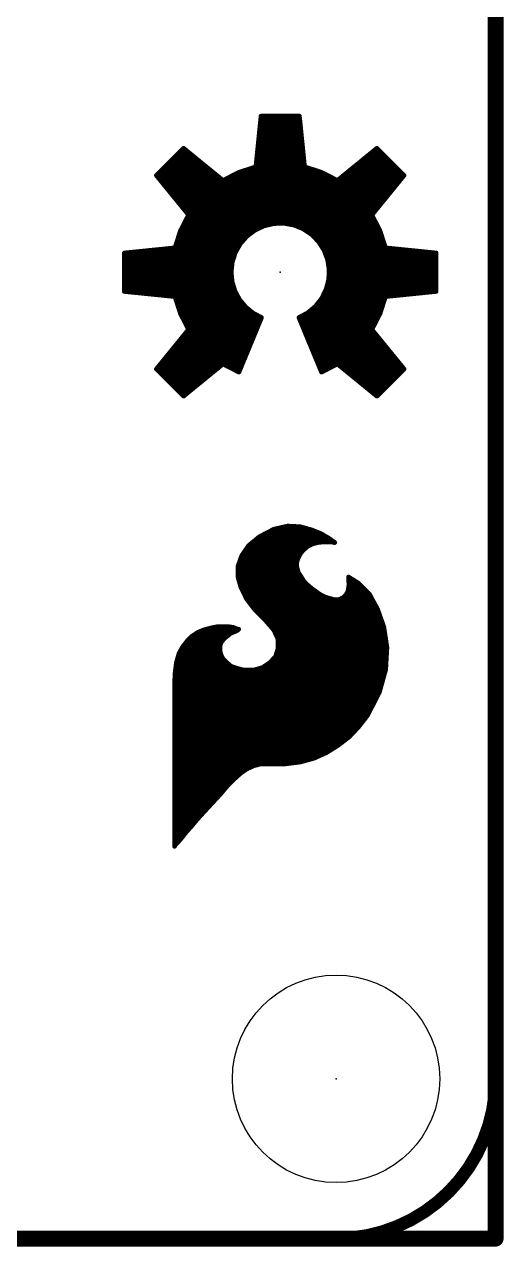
# Model space of a CAD drawing. Extents: x -24 to 83, y -22 to 58.
# Drawn here: x 25.52 to 33.15, y -0.13 to 19.31 of the extents above; entities that cross this region are included whole.
import ezdxf

# ---------------------------------------------------------------- set-up
doc = ezdxf.new("R2010")
doc.units = 0
for name, color, linetype in [('1', 12, 'CONTINUOUS'), ('16', 53, 'CONTINUOUS'), ('20', 53, 'CONTINUOUS'), ('21', 41, 'CONTINUOUS'), ('23', 53, 'CONTINUOUS')]:
    doc.layers.add(name, color=color, linetype=linetype)

msp = doc.modelspace()

# ---------------------------------------------------------------- linework, layer by layer
at = {"layer": '1', "const_width": 0.254}
for points in [[(33.02, 0), (33.02, 57.023)], [(0, 0), (33.02, 0)]]:
    msp.add_lwpolyline(points, dxfattribs=at)
at = {"layer": '1', "const_width": 0.127}
for points in [[(32.9565, 0, 1), (33.0835, 0)], [(33.02, -0.0635, 1), (33.02, 0.0635)]]:
    msp.add_lwpolyline(points, format="xyb", dxfattribs=at)
at = {"layer": '16', "const_width": 0.254}
for points in [[(33.02, 57.023), (33.02, 0)], [(33.02, 0), (0, 0)]]:
    msp.add_lwpolyline(points, dxfattribs=at)
at = {"layer": '16', "const_width": 0.127}
for points in [[(32.9565, 0, 1), (33.0835, 0)], [(33.02, -0.0635, 1), (33.02, 0.0635)]]:
    msp.add_lwpolyline(points, format="xyb", dxfattribs=at)
at = {"layer": '20', "const_width": 0.2032}
for points in [[(33.02, 54.483), (33.02, 2.54)], [(30.48, 0), (2.54, 0)]]:
    msp.add_lwpolyline(points, dxfattribs=at)
at = {"layer": '20'}
for points, const_width in [([(30.48, 0, 0.4142), (33.02, 2.54)], 0.2032), ([(33.0708, 2.54, 1), (32.9692, 2.54)], 0.1016), ([(32.9692, 2.54, 1), (33.0708, 2.54)], 0.1016), ([(30.48, 0.0508, 1), (30.48, -0.0508)], 0.1016), ([(30.48, -0.0508, 1), (30.48, 0.0508)], 0.1016)]:
    msp.add_lwpolyline(points, format="xyb", dxfattribs=dict(at, const_width=const_width))
msp.add_circle((30.48, 2.54), 1.651, dxfattribs=at)
at = {"layer": '21', "const_width": 0.0762}
for points in [[(29.2863, 17.8484), (29.2044, 17.0417)], [(29.8957, 17.8484), (29.2863, 17.8484)], [(29.9776, 17.0417), (29.8957, 17.8484)], [(29.269, 17.6784), (29.913, 17.6784)], [(29.2768, 17.7546), (29.9052, 17.7546)], [(29.2845, 17.8308), (29.8975, 17.8308)], [(29.2536, 17.526), (29.9284, 17.526)], [(29.2613, 17.6022), (29.9207, 17.6022)], [(28.0518, 17.337), (27.621, 16.9062)], [(28.0122, 17.2974), (28.1004, 17.2974)], [(28.6802, 16.8246), (28.0518, 17.337)], [(29.2304, 17.2974), (29.9516, 17.2974)], [(29.2381, 17.3736), (29.9439, 17.3736)], [(29.2458, 17.4498), (29.9362, 17.4498)], [(31.1302, 17.337), (30.5018, 16.8246)], [(31.0816, 17.2974), (31.1698, 17.2974)], [(31.561, 16.9062), (31.1302, 17.337)], [(27.7836, 17.0688), (28.3807, 17.0688)], [(27.8598, 17.145), (28.2873, 17.145)], [(27.936, 17.2212), (28.1938, 17.2212)], [(29.2072, 17.0688), (29.9748, 17.0688)], [(29.2149, 17.145), (29.9671, 17.145)], [(29.2226, 17.2212), (29.9594, 17.2212)], [(30.8013, 17.0688), (31.3984, 17.0688)], [(30.8947, 17.145), (31.3222, 17.145)], [(30.9882, 17.2212), (31.246, 17.2212)], [(27.621, 16.9062), (28.1334, 16.2778)], [(27.6312, 16.9164), (28.5676, 16.9164)], [(27.7074, 16.9926), (28.4742, 16.9926)], [(28.9333, 16.9549), (28.6802, 16.8246)], [(28.8585, 16.9164), (30.3235, 16.9164)], [(29.2044, 17.0417), (28.9333, 16.9549)], [(29.051, 16.9926), (30.131, 16.9926)], [(30.2487, 16.9549), (29.9776, 17.0417)], [(30.5018, 16.8246), (30.2487, 16.9549)], [(30.6144, 16.9164), (31.5508, 16.9164)], [(30.7078, 16.9926), (31.4746, 16.9926)], [(31.0486, 16.2778), (31.561, 16.9062)], [(27.6748, 16.8402), (28.6611, 16.8402)], [(27.737, 16.764), (31.445, 16.764)], [(27.7991, 16.6878), (31.3829, 16.6878)], [(28.7105, 16.8402), (30.4715, 16.8402)], [(30.5209, 16.8402), (31.5072, 16.8402)], [(27.8612, 16.6116), (31.3208, 16.6116)], [(27.9234, 16.5354), (31.2586, 16.5354)], [(27.9855, 16.4592), (31.1965, 16.4592)], [(28.0476, 16.383), (31.1344, 16.383)], [(28.1098, 16.3068), (31.0722, 16.3068)], [(28.1334, 16.2778), (28.0031, 16.0247)], [(28.0699, 16.1544), (31.1121, 16.1544)], [(28.1091, 16.2306), (31.0729, 16.2306)], [(29.1878, 16.0362), (29.3329, 16.1044)], [(29.3329, 16.1044), (29.489, 16.1416)], [(29.489, 16.1416), (29.6494, 16.1461)], [(29.6494, 16.1461), (29.8073, 16.1178)], [(29.8073, 16.1178), (29.956, 16.0578)], [(31.1789, 16.0247), (31.0486, 16.2778)], [(28.0031, 16.0247), (27.9163, 15.7536)], [(27.9714, 15.9258), (29.0474, 15.9258)], [(27.9958, 16.002), (29.1423, 16.002)], [(28.0306, 16.0782), (29.2771, 16.0782)], [(28.9538, 15.8191), (29.0596, 15.9397)], [(29.0596, 15.9397), (29.1878, 16.0362)], [(29.9053, 16.0782), (31.1514, 16.0782)], [(29.956, 16.0578), (30.0894, 15.9686)], [(30.0395, 16.002), (31.1862, 16.002)], [(30.0894, 15.9686), (30.2018, 15.8541)], [(30.1315, 15.9258), (31.2106, 15.9258)], [(31.2657, 15.7536), (31.1789, 16.0247)], [(27.9163, 15.7536), (27.1096, 15.6717)], [(27.9226, 15.7734), (28.928, 15.7734)], [(27.947, 15.8496), (28.9805, 15.8496)], [(28.8749, 15.6794), (28.9538, 15.8191)], [(30.2018, 15.8541), (30.2884, 15.7191)], [(30.2047, 15.8496), (31.235, 15.8496)], [(30.2536, 15.7734), (31.2594, 15.7734)], [(30.2884, 15.7191), (30.3456, 15.5692)], [(32.0724, 15.6717), (31.2657, 15.7536)], [(27.1096, 15.6717), (27.1096, 15.0623)], [(27.1096, 15.621), (28.8563, 15.621)], [(27.1096, 15.5448), (28.832, 15.5448)], [(27.3608, 15.6972), (28.8849, 15.6972)], [(28.8097, 15.367), (28.8262, 15.5266)], [(28.8262, 15.5266), (28.8749, 15.6794)], [(30.2968, 15.6972), (31.8212, 15.6972)], [(30.3259, 15.621), (32.0724, 15.621)], [(30.3456, 15.5692), (30.371, 15.4108)], [(30.3496, 15.5448), (32.0724, 15.5448)], [(32.0724, 15.0623), (32.0724, 15.6717)], [(27.1096, 15.4686), (28.8202, 15.4686)], [(27.1096, 15.3924), (28.8123, 15.3924)], [(27.1096, 15.3162), (28.8147, 15.3162)], [(28.8247, 15.2146), (28.8097, 15.367)], [(30.3618, 15.4686), (32.0724, 15.4686)], [(30.371, 15.4108), (30.3635, 15.2506)], [(30.3666, 15.3162), (32.0724, 15.3162)], [(30.3702, 15.3924), (32.0724, 15.3924)], [(27.1096, 15.24), (28.8222, 15.24)], [(27.1096, 15.1638), (28.8401, 15.1638)], [(28.8692, 15.068), (28.8247, 15.2146)], [(30.3635, 15.2506), (30.3235, 15.0952)], [(30.3412, 15.1638), (32.0724, 15.1638)], [(30.3608, 15.24), (32.0724, 15.24)], [(27.1096, 15.0876), (28.8632, 15.0876)], [(27.1096, 15.0623), (27.9163, 14.9804)], [(27.611, 15.0114), (28.8994, 15.0114)], [(27.9163, 14.9804), (28.0031, 14.7093)], [(27.9308, 14.9352), (28.9402, 14.9352)], [(28.9414, 14.9329), (28.8692, 15.068)], [(29.0385, 14.8145), (28.9414, 14.9329)], [(30.2525, 14.9514), (30.1537, 14.825)], [(30.2399, 14.9352), (31.2512, 14.9352)], [(30.3235, 15.0952), (30.2525, 14.9514)], [(30.2821, 15.0114), (31.571, 15.0114)], [(30.3197, 15.0876), (32.0724, 15.0876)], [(31.1789, 14.7093), (31.2657, 14.9804)], [(31.2657, 14.9804), (32.0724, 15.0623)], [(27.9551, 14.859), (29.002, 14.859)], [(27.9795, 14.7828), (29.0772, 14.7828)], [(29.1569, 14.7174), (29.0385, 14.8145)], [(30.1537, 14.825), (30.0311, 14.7215)], [(30.1037, 14.7828), (31.2025, 14.7828)], [(30.1803, 14.859), (31.2268, 14.859)], [(28.0031, 14.7093), (28.1334, 14.4562)], [(28.0044, 14.7066), (29.1771, 14.7066)], [(28.0437, 14.6304), (29.2859, 14.6304)], [(28.0829, 14.5542), (29.2543, 14.5542)], [(28.9332, 13.779), (29.292, 14.6452)], [(29.292, 14.6452), (29.1569, 14.7174)], [(30.0311, 14.7215), (29.89, 14.6452)], [(29.89, 14.6452), (30.2488, 13.779)], [(29.8961, 14.6304), (31.1383, 14.6304)], [(29.9277, 14.5542), (31.0991, 14.5542)], [(30.0036, 14.7066), (31.1776, 14.7066)], [(31.0486, 14.4562), (31.1789, 14.7093)], [(28.1334, 14.4562), (27.621, 13.8278)], [(28.089, 14.4018), (29.1912, 14.4018)], [(28.1222, 14.478), (29.2227, 14.478)], [(29.9593, 14.478), (31.0598, 14.478)], [(29.9908, 14.4018), (31.093, 14.4018)], [(31.561, 13.8278), (31.0486, 14.4562)], [(27.9026, 14.1732), (29.0965, 14.1732)], [(27.9648, 14.2494), (29.1281, 14.2494)], [(28.0269, 14.3256), (29.1596, 14.3256)], [(30.0224, 14.3256), (31.1551, 14.3256)], [(30.0539, 14.2494), (31.2172, 14.2494)], [(30.0855, 14.1732), (31.2794, 14.1732)], [(27.7784, 14.0208), (29.0334, 14.0208)], [(27.8405, 14.097), (29.0649, 14.097)], [(30.1171, 14.097), (31.3415, 14.097)], [(30.1486, 14.0208), (31.4036, 14.0208)], [(27.621, 13.8278), (28.0518, 13.397)], [(27.6541, 13.8684), (28.6299, 13.8684)], [(27.6566, 13.7922), (28.5365, 13.7922)], [(27.7162, 13.9446), (29.0018, 13.9446)], [(28.0518, 13.397), (28.6802, 13.9094)], [(28.6802, 13.9094), (28.9332, 13.779)], [(28.7597, 13.8684), (28.9702, 13.8684)], [(28.9076, 13.7922), (28.9387, 13.7922)], [(30.1802, 13.9446), (31.4658, 13.9446)], [(30.2118, 13.8684), (30.4223, 13.8684)], [(30.2433, 13.7922), (30.2744, 13.7922)], [(30.2488, 13.779), (30.5018, 13.9094)], [(30.5018, 13.9094), (31.1302, 13.397)], [(30.5521, 13.8684), (31.5279, 13.8684)], [(30.6455, 13.7922), (31.5254, 13.7922)], [(31.1302, 13.397), (31.561, 13.8278)], [(27.7328, 13.716), (28.443, 13.716)], [(27.809, 13.6398), (28.3496, 13.6398)], [(30.739, 13.716), (31.4492, 13.716)], [(30.8324, 13.6398), (31.373, 13.6398)], [(27.8852, 13.5636), (28.2561, 13.5636)], [(27.9614, 13.4874), (28.1627, 13.4874)], [(28.0376, 13.4112), (28.0692, 13.4112)], [(30.9259, 13.5636), (31.2968, 13.5636)], [(31.0193, 13.4874), (31.2206, 13.4874)], [(31.1128, 13.4112), (31.1444, 13.4112)], [(29.489, 11.279), (29.259, 11.159)], [(29.4863, 11.2776), (30.058, 11.2776)], [(29.709, 11.329), (29.489, 11.279)], [(29.909, 11.319), (29.709, 11.329)], [(30.089, 11.269), (29.909, 11.319)], [(30.239, 11.209), (30.089, 11.269)], [(29.259, 11.159), (29.089, 11.019)], [(29.1254, 11.049), (30.109, 11.049)], [(29.218, 11.1252), (30.3783, 11.1252)], [(29.3403, 11.2014), (30.252, 11.2014)], [(30.029, 11.009), (30.109, 11.049)], [(30.109, 11.049), (30.189, 11.069)], [(30.189, 11.069), (30.279, 11.079)], [(30.359, 11.139), (30.239, 11.209)], [(30.279, 11.079), (30.409, 11.079)], [(30.429, 11.089), (30.359, 11.139)], [(30.409, 11.079), (30.449, 11.069)], [(30.459, 11.069), (30.429, 11.089)], [(30.449, 11.069), (30.459, 11.069)], [(28.979, 10.859), (28.919, 10.689)], [(29.089, 11.019), (28.979, 10.859)], [(29.0049, 10.8966), (29.9151, 10.8966)], [(29.0572, 10.9728), (29.9876, 10.9728)], [(29.879, 10.829), (29.909, 10.889)], [(29.909, 10.889), (29.949, 10.939)], [(29.949, 10.939), (30.029, 11.009)], [(28.919, 10.689), (28.919, 10.519)], [(28.919, 10.668), (29.8575, 10.668)], [(28.9385, 10.7442), (29.8532, 10.7442)], [(28.9654, 10.8204), (29.8756, 10.8204)], [(29.849, 10.719), (29.859, 10.779)], [(29.859, 10.659), (29.849, 10.719)], [(29.859, 10.779), (29.879, 10.829)], [(29.879, 10.589), (29.859, 10.659)], [(28.919, 10.5918), (29.8782, 10.5918)], [(28.919, 10.519), (28.969, 10.349)], [(28.92, 10.5156), (29.9274, 10.5156)], [(29.919, 10.529), (29.879, 10.589)], [(29.969, 10.449), (29.919, 10.529)], [(30.679, 10.519), (30.679, 10.459)], [(30.839, 10.419), (30.679, 10.519)], [(30.679, 10.5156), (30.6844, 10.5156)], [(30.679, 10.459), (30.689, 10.409)], [(28.9424, 10.4394), (29.9786, 10.4394)], [(28.9648, 10.3632), (30.0608, 10.3632)], [(28.969, 10.349), (29.059, 10.169)], [(29, 10.287), (30.1618, 10.287)], [(30.019, 10.399), (29.969, 10.449)], [(30.089, 10.339), (30.019, 10.399)], [(30.229, 10.239), (30.089, 10.339)], [(30.669, 10.289), (30.639, 10.239)], [(30.6678, 10.287), (30.971, 10.287)], [(30.689, 10.409), (30.669, 10.289)], [(30.6814, 10.3632), (30.8948, 10.3632)], [(30.6829, 10.4394), (30.8064, 10.4394)], [(31.009, 10.249), (30.839, 10.419)], [(29.0381, 10.2108), (30.2854, 10.2108)], [(29.059, 10.169), (29.189, 9.999)], [(29.0853, 10.1346), (31.071, 10.1346)], [(30.309, 10.199), (30.229, 10.239)], [(30.449, 10.159), (30.309, 10.199)], [(30.519, 10.159), (30.449, 10.159)], [(30.589, 10.189), (30.519, 10.159)], [(30.639, 10.239), (30.589, 10.189)], [(30.6108, 10.2108), (31.0297, 10.2108)], [(31.139, 10.009), (31.009, 10.249)], [(29.1436, 10.0584), (31.1122, 10.0584)], [(29.189, 9.999), (29.359, 9.829)], [(29.2058, 9.9822), (31.1486, 9.9822)], [(29.282, 9.906), (31.1758, 9.906)], [(31.239, 9.729), (31.139, 10.009)], [(28.379, 9.679), (28.279, 9.639)], [(28.489, 9.709), (28.379, 9.679)], [(28.589, 9.729), (28.489, 9.709)], [(28.769, 9.729), (28.589, 9.729)], [(28.839, 9.719), (28.769, 9.729)], [(28.889, 9.699), (28.839, 9.719)], [(28.859, 9.649), (28.919, 9.679)], [(28.919, 9.689), (28.889, 9.699)], [(28.919, 9.679), (28.929, 9.689)], [(28.929, 9.689), (28.919, 9.689)], [(29.3582, 9.8298), (31.203, 9.8298)], [(29.359, 9.829), (29.489, 9.679)], [(29.4243, 9.7536), (31.2302, 9.7536)], [(29.489, 9.679), (29.559, 9.529)], [(31.289, 9.399), (31.239, 9.729)], [(28.109, 9.499), (28.039, 9.409)], [(28.189, 9.579), (28.109, 9.499)], [(28.135, 9.525), (28.685, 9.525)], [(28.279, 9.639), (28.189, 9.579)], [(28.2223, 9.6012), (28.7719, 9.6012)], [(28.375, 9.6774), (28.9158, 9.6774)], [(28.649, 9.479), (28.679, 9.519)], [(28.679, 9.519), (28.719, 9.559)], [(28.719, 9.559), (28.769, 9.599)], [(28.769, 9.599), (28.809, 9.629)], [(28.809, 9.629), (28.859, 9.649)], [(29.4897, 9.6774), (31.2468, 9.6774)], [(29.5253, 9.6012), (31.2584, 9.6012)], [(29.559, 9.529), (29.559, 9.389)], [(29.559, 9.525), (31.2699, 9.525)], [(27.979, 9.299), (27.939, 9.159)], [(27.9783, 9.2964), (28.644, 9.2964)], [(28.039, 9.409), (27.979, 9.299)], [(28.0191, 9.3726), (28.629, 9.3726)], [(28.07, 9.4488), (28.6389, 9.4488)], [(28.629, 9.419), (28.649, 9.479)], [(28.629, 9.349), (28.629, 9.419)], [(28.649, 9.279), (28.629, 9.349)], [(29.559, 9.389), (29.519, 9.259)], [(29.5305, 9.2964), (31.2831, 9.2964)], [(29.554, 9.3726), (31.2875, 9.3726)], [(29.559, 9.4488), (31.2815, 9.4488)], [(31.269, 9.049), (31.289, 9.399)], [(27.939, 9.159), (27.919, 8.999)], [(27.9371, 9.144), (28.7565, 9.144)], [(27.9565, 9.2202), (28.6784, 9.2202)], [(28.679, 9.219), (28.649, 9.279)], [(28.739, 9.159), (28.679, 9.219)], [(28.809, 9.099), (28.739, 9.159)], [(28.899, 9.069), (28.809, 9.099)], [(29.429, 9.159), (29.309, 9.079)], [(29.4065, 9.144), (31.2744, 9.144)], [(29.519, 9.259), (29.429, 9.159)], [(29.4841, 9.2202), (31.2788, 9.2202)], [(27.919, 8.999), (27.909, 8.809)], [(27.9146, 8.9154), (31.2319, 8.9154)], [(27.9186, 8.9916), (31.2531, 8.9916)], [(27.9276, 9.0678), (28.9034, 9.0678)], [(29.009, 9.039), (28.899, 9.069)], [(29.169, 9.039), (29.009, 9.039)], [(29.309, 9.079), (29.169, 9.039)], [(29.2698, 9.0678), (31.2701, 9.0678)], [(31.169, 8.689), (31.269, 9.049)], [(27.909, 8.809), (27.909, 6.239)], [(27.909, 8.763), (31.1896, 8.763)], [(27.9106, 8.8392), (31.2107, 8.8392)], [(27.909, 8.6868), (31.1679, 8.6868)], [(27.909, 8.6106), (31.1287, 8.6106)], [(27.909, 8.5344), (31.0896, 8.5344)], [(30.979, 8.319), (31.169, 8.689)], [(27.909, 8.4582), (31.0505, 8.4582)], [(27.909, 8.382), (31.0114, 8.382)], [(30.839, 8.139), (30.979, 8.319)], [(27.909, 8.3058), (30.9687, 8.3058)], [(27.909, 8.2296), (30.9095, 8.2296)], [(27.909, 8.1534), (30.8502, 8.1534)], [(30.689, 7.979), (30.839, 8.139)], [(27.909, 8.0772), (30.7811, 8.0772)], [(27.909, 8.001), (30.7096, 8.001)], [(30.519, 7.849), (30.689, 7.979)], [(27.909, 7.9248), (30.6181, 7.9248)], [(27.909, 7.8486), (30.5184, 7.8486)], [(27.909, 7.7724), (30.3977, 7.7724)], [(30.329, 7.729), (30.519, 7.849)], [(27.909, 7.6962), (30.2561, 7.6962)], [(27.909, 7.62), (30.0593, 7.62)], [(27.909, 7.5438), (29.2599, 7.5438)], [(29.169, 7.519), (29.279, 7.549)], [(29.279, 7.549), (29.669, 7.549)], [(29.669, 7.549), (29.909, 7.579)], [(29.909, 7.579), (30.129, 7.639)], [(30.129, 7.639), (30.329, 7.729)], [(27.909, 7.4676), (29.057, 7.4676)], [(27.909, 7.3914), (28.9506, 7.3914)], [(28.859, 7.309), (28.959, 7.399)], [(28.959, 7.399), (29.059, 7.469)], [(29.059, 7.469), (29.169, 7.519)], [(27.909, 7.3152), (28.8659, 7.3152)], [(27.909, 7.239), (28.789, 7.239)], [(27.909, 7.1628), (28.7184, 7.1628)], [(28.639, 7.069), (28.749, 7.199)], [(28.749, 7.199), (28.859, 7.309)], [(27.909, 7.0866), (28.6539, 7.0866)], [(27.909, 7.0104), (28.5846, 7.0104)], [(28.509, 6.929), (28.639, 7.069)], [(27.909, 6.9342), (28.5138, 6.9342)], [(27.909, 6.858), (28.4435, 6.858)], [(27.909, 6.7818), (28.3732, 6.7818)], [(28.279, 6.679), (28.389, 6.799)], [(28.389, 6.799), (28.509, 6.929)], [(27.909, 6.7056), (28.3034, 6.7056)], [(27.909, 6.6294), (28.2377, 6.6294)], [(28.179, 6.559), (28.279, 6.679)], [(27.909, 6.5532), (28.1738, 6.5532)], [(27.909, 6.477), (28.1052, 6.477)], [(27.909, 6.4008), (28.0437, 6.4008)], [(28.019, 6.369), (28.089, 6.459)], [(28.089, 6.459), (28.179, 6.559)], [(27.909, 6.3246), (27.9809, 6.3246)], [(27.909, 6.239), (27.919, 6.259)], [(27.909, 6.2484), (27.9137, 6.2484)], [(27.919, 6.259), (27.959, 6.299)], [(27.959, 6.299), (28.019, 6.369)]]:
    msp.add_lwpolyline(points, dxfattribs=at)
at = {"layer": '21', "const_width": 0.0381}
for points in [[(29.2863, 17.8675, 1), (29.2863, 17.8294)], [(29.3053, 17.8465, 1), (29.2673, 17.8503)], [(29.9147, 17.8503, 1), (29.8767, 17.8465)], [(29.8957, 17.8294, 1), (29.8957, 17.8675)], [(29.269, 17.6974, 1), (29.269, 17.6593)], [(29.2768, 17.7736, 1), (29.2768, 17.7355)], [(29.2845, 17.8498, 1), (29.2845, 17.8117)], [(29.8975, 17.8117, 1), (29.8975, 17.8498)], [(29.9052, 17.7355, 1), (29.9052, 17.7736)], [(29.913, 17.6593, 1), (29.913, 17.6974)], [(29.2536, 17.545, 1), (29.2536, 17.5069)], [(29.2613, 17.6212, 1), (29.2613, 17.5831)], [(29.9207, 17.5831, 1), (29.9207, 17.6212)], [(29.9284, 17.5069, 1), (29.9284, 17.545)], [(28.0122, 17.3164, 1), (28.0122, 17.2783)], [(28.0638, 17.3518, 1), (28.0398, 17.3222)], [(28.0653, 17.3235, 1), (28.0383, 17.3505)], [(28.1004, 17.2783, 1), (28.1004, 17.3164)], [(29.2304, 17.3164, 1), (29.2304, 17.2783)], [(29.2381, 17.3926, 1), (29.2381, 17.3545)], [(29.2458, 17.4688, 1), (29.2458, 17.4307)], [(29.9362, 17.4307, 1), (29.9362, 17.4688)], [(29.9439, 17.3545, 1), (29.9439, 17.3926)], [(29.9516, 17.2783, 1), (29.9516, 17.3164)], [(31.0816, 17.3164, 1), (31.0816, 17.2783)], [(31.1437, 17.3505, 1), (31.1167, 17.3235)], [(31.1422, 17.3222, 1), (31.1182, 17.3518)], [(31.1698, 17.2783, 1), (31.1698, 17.3164)], [(27.7836, 17.0878, 1), (27.7836, 17.0497)], [(27.8598, 17.164, 1), (27.8598, 17.1259)], [(27.936, 17.2402, 1), (27.936, 17.2021)], [(28.1938, 17.2021, 1), (28.1938, 17.2402)], [(28.2873, 17.1259, 1), (28.2873, 17.164)], [(28.3807, 17.0497, 1), (28.3807, 17.0878)], [(29.2072, 17.0878, 1), (29.2072, 17.0497)], [(29.2149, 17.164, 1), (29.2149, 17.1259)], [(29.2226, 17.2402, 1), (29.2226, 17.2021)], [(29.9594, 17.2021, 1), (29.9594, 17.2402)], [(29.9671, 17.1259, 1), (29.9671, 17.164)], [(29.9748, 17.0497, 1), (29.9748, 17.0878)], [(30.8013, 17.0878, 1), (30.8013, 17.0497)], [(30.8947, 17.164, 1), (30.8947, 17.1259)], [(30.9882, 17.2402, 1), (30.9882, 17.2021)], [(31.246, 17.2021, 1), (31.246, 17.2402)], [(31.3222, 17.1259, 1), (31.3222, 17.164)], [(31.3984, 17.0497, 1), (31.3984, 17.0878)], [(27.6358, 16.9182, 1), (27.6062, 16.8942)], [(27.6075, 16.9197, 1), (27.6345, 16.8927)], [(27.6312, 16.9354, 1), (27.6312, 16.8973)], [(27.7074, 17.0116, 1), (27.7074, 16.9735)], [(28.4742, 16.9735, 1), (28.4742, 17.0116)], [(28.5676, 16.8973, 1), (28.5676, 16.9354)], [(28.8585, 16.9354, 1), (28.8585, 16.8973)], [(28.9275, 16.9731, 1), (28.9391, 16.9368)], [(28.942, 16.938, 1), (28.9246, 16.9719)], [(29.051, 17.0116, 1), (29.051, 16.9735)], [(29.1854, 17.0436, 1), (29.2234, 17.0398)], [(29.2102, 17.0236, 1), (29.1986, 17.0598)], [(29.9834, 17.0598, 1), (29.9718, 17.0236)], [(29.9586, 17.0398, 1), (29.9966, 17.0436)], [(30.131, 16.9735, 1), (30.131, 17.0116)], [(30.2574, 16.9719, 1), (30.24, 16.938)], [(30.2429, 16.9368, 1), (30.2545, 16.9731)], [(30.3235, 16.8973, 1), (30.3235, 16.9354)], [(30.6144, 16.9354, 1), (30.6144, 16.8973)], [(30.7078, 17.0116, 1), (30.7078, 16.9735)], [(31.4746, 16.9735, 1), (31.4746, 17.0116)], [(31.5758, 16.8942, 1), (31.5462, 16.9182)], [(31.5475, 16.8927, 1), (31.5745, 16.9197)], [(31.5508, 16.8973, 1), (31.5508, 16.9354)], [(27.6748, 16.8592, 1), (27.6748, 16.8211)], [(27.737, 16.783, 1), (27.737, 16.7449)], [(27.7991, 16.7068, 1), (27.7991, 16.6687)], [(28.6611, 16.8211, 1), (28.6611, 16.8592)], [(28.6715, 16.8415, 1), (28.6889, 16.8077)], [(28.6682, 16.8098, 1), (28.6922, 16.8394)], [(28.7105, 16.8592, 1), (28.7105, 16.8211)], [(30.4715, 16.8211, 1), (30.4715, 16.8592)], [(30.4898, 16.8394, 1), (30.5138, 16.8098)], [(30.4931, 16.8077, 1), (30.5105, 16.8415)], [(30.5209, 16.8592, 1), (30.5209, 16.8211)], [(31.3829, 16.6687, 1), (31.3829, 16.7068)], [(31.445, 16.7449, 1), (31.445, 16.783)], [(31.5072, 16.8211, 1), (31.5072, 16.8592)], [(27.8612, 16.6306, 1), (27.8612, 16.5925)], [(27.9234, 16.5544, 1), (27.9234, 16.5163)], [(31.2586, 16.5163, 1), (31.2586, 16.5544)], [(31.3208, 16.5925, 1), (31.3208, 16.6306)], [(27.9855, 16.4782, 1), (27.9855, 16.4401)], [(28.0476, 16.402, 1), (28.0476, 16.3639)], [(28.1098, 16.3258, 1), (28.1098, 16.2877)], [(31.0722, 16.2877, 1), (31.0722, 16.3258)], [(31.1344, 16.3639, 1), (31.1344, 16.402)], [(31.1965, 16.4401, 1), (31.1965, 16.4782)], [(28.0699, 16.1735, 1), (28.0699, 16.1354)], [(28.1091, 16.2496, 1), (28.1091, 16.2115)], [(28.1503, 16.2691, 1), (28.1165, 16.2865)], [(28.1186, 16.2658, 1), (28.1482, 16.2898)], [(29.3285, 16.123, 1), (29.3373, 16.0859)], [(29.341, 16.0872, 1), (29.3248, 16.1217)], [(29.4885, 16.1606, 1), (29.4895, 16.1226)], [(29.4934, 16.1231, 1), (29.4846, 16.1601)], [(29.6527, 16.1649, 1), (29.646, 16.1273)], [(29.6499, 16.1271, 1), (29.6488, 16.1651)], [(29.8144, 16.1354, 1), (29.8001, 16.1001)], [(29.8039, 16.099, 1), (29.8106, 16.1365)], [(31.0655, 16.2865, 1), (31.0317, 16.2691)], [(31.0338, 16.2898, 1), (31.0634, 16.2658)], [(31.0729, 16.2115, 1), (31.0729, 16.2496)], [(31.1121, 16.1354, 1), (31.1121, 16.1735)], [(27.9714, 15.9449, 1), (27.9714, 15.9068)], [(27.9958, 16.0211, 1), (27.9958, 15.983)], [(27.9861, 16.0334, 1), (28.02, 16.016)], [(28.0212, 16.0189, 1), (27.9849, 16.0305)], [(28.0306, 16.0973, 1), (28.0306, 16.0592)], [(29.0481, 15.9549, 1), (29.071, 15.9245)], [(29.0739, 15.9272, 1), (29.0452, 15.9523)], [(29.0474, 15.9068, 1), (29.0474, 15.9449)], [(29.1423, 15.983, 1), (29.1423, 16.0211)], [(29.1796, 16.0534, 1), (29.1959, 16.0189)], [(29.1992, 16.021, 1), (29.1763, 16.0514)], [(29.2771, 16.0592, 1), (29.2771, 16.0973)], [(29.9053, 16.0973, 1), (29.9053, 16.0592)], [(29.9666, 16.0736, 1), (29.9455, 16.0419)], [(29.9489, 16.0401, 1), (29.9632, 16.0754)], [(30.0395, 16.0211, 1), (30.0395, 15.983)], [(30.103, 15.982, 1), (30.0758, 15.9553)], [(30.0788, 15.9528, 1), (30.1, 15.9845)], [(30.1315, 15.9449, 1), (30.1315, 15.9068)], [(31.1514, 16.0592, 1), (31.1514, 16.0973)], [(31.1971, 16.0305, 1), (31.1608, 16.0189)], [(31.162, 16.016, 1), (31.1959, 16.0334)], [(31.1862, 15.983, 1), (31.1862, 16.0211)], [(31.2106, 15.9068, 1), (31.2106, 15.9449)], [(27.8982, 15.7594, 1), (27.9344, 15.7478)], [(27.9226, 15.7925, 1), (27.9226, 15.7544)], [(27.9182, 15.7346, 1), (27.9144, 15.7726)], [(27.947, 15.8687, 1), (27.947, 15.8306)], [(28.928, 15.7544, 1), (28.928, 15.7925)], [(28.9395, 15.8317, 1), (28.9681, 15.8065)], [(28.9704, 15.8097, 1), (28.9372, 15.8285)], [(28.9805, 15.8306, 1), (28.9805, 15.8687)], [(30.2178, 15.8644, 1), (30.1858, 15.8439)], [(30.2047, 15.8687, 1), (30.2047, 15.8306)], [(30.1882, 15.8408, 1), (30.2154, 15.8675)], [(30.2536, 15.7925, 1), (30.2536, 15.7544)], [(30.3062, 15.7259, 1), (30.2706, 15.7123)], [(30.2724, 15.7088, 1), (30.3045, 15.7294)], [(31.235, 15.8306, 1), (31.235, 15.8687)], [(31.2676, 15.7726, 1), (31.2638, 15.7346)], [(31.2476, 15.7478, 1), (31.2838, 15.7594)], [(31.2594, 15.7544, 1), (31.2594, 15.7925)], [(27.1287, 15.6717, 1), (27.0906, 15.6717)], [(27.1077, 15.6907, 1), (27.1115, 15.6527)], [(27.1096, 15.6401, 1), (27.1096, 15.602)], [(27.1096, 15.5639, 1), (27.1096, 15.5258)], [(27.3608, 15.7163, 1), (27.3608, 15.6782)], [(28.808, 15.5324, 1), (28.8443, 15.5208)], [(28.8451, 15.5246, 1), (28.8072, 15.5285)], [(28.832, 15.5258, 1), (28.832, 15.5639)], [(28.8583, 15.6888, 1), (28.8915, 15.6701)], [(28.8563, 15.602, 1), (28.8563, 15.6401)], [(28.893, 15.6736, 1), (28.8567, 15.6852)], [(28.8849, 15.6782, 1), (28.8849, 15.7163)], [(30.2968, 15.7163, 1), (30.2968, 15.6782)], [(30.3259, 15.6401, 1), (30.3259, 15.602)], [(30.3645, 15.5722, 1), (30.3268, 15.5662)], [(30.3278, 15.5624, 1), (30.3634, 15.576)], [(30.3496, 15.5639, 1), (30.3496, 15.5258)], [(31.8212, 15.6782, 1), (31.8212, 15.7163)], [(32.0915, 15.6717, 1), (32.0534, 15.6717)], [(32.0705, 15.6527, 1), (32.0743, 15.6907)], [(32.0724, 15.602, 1), (32.0724, 15.6401)], [(32.0724, 15.5258, 1), (32.0724, 15.5639)], [(27.1096, 15.4877, 1), (27.1096, 15.4496)], [(27.1096, 15.4115, 1), (27.1096, 15.3734)], [(27.1096, 15.3353, 1), (27.1096, 15.2972)], [(28.8287, 15.3689, 1), (28.7907, 15.3651)], [(28.7908, 15.369, 1), (28.8286, 15.365)], [(28.8123, 15.3734, 1), (28.8123, 15.4115)], [(28.8147, 15.2972, 1), (28.8147, 15.3353)], [(28.8202, 15.4496, 1), (28.8202, 15.4877)], [(30.3618, 15.4877, 1), (30.3618, 15.4496)], [(30.3666, 15.3353, 1), (30.3666, 15.2972)], [(30.3702, 15.4115, 1), (30.3702, 15.3734)], [(30.3901, 15.4099, 1), (30.352, 15.4117)], [(30.3522, 15.4078, 1), (30.3898, 15.4138)], [(32.0724, 15.4496, 1), (32.0724, 15.4877)], [(32.0724, 15.3734, 1), (32.0724, 15.4115)], [(32.0724, 15.2972, 1), (32.0724, 15.3353)], [(27.1096, 15.2591, 1), (27.1096, 15.221)], [(27.1096, 15.1829, 1), (27.1096, 15.1448)], [(28.8429, 15.2201, 1), (28.8065, 15.209)], [(28.8057, 15.2127, 1), (28.8437, 15.2164)], [(28.8222, 15.221, 1), (28.8222, 15.2591)], [(28.8401, 15.1448, 1), (28.8401, 15.1829)], [(30.3412, 15.1829, 1), (30.3412, 15.1448)], [(30.3608, 15.2591, 1), (30.3608, 15.221)], [(30.3445, 15.2515, 1), (30.3826, 15.2497)], [(30.382, 15.2458, 1), (30.3451, 15.2553)], [(32.0724, 15.221, 1), (32.0724, 15.2591)], [(32.0724, 15.1448, 1), (32.0724, 15.1829)], [(27.1096, 15.1067, 1), (27.1096, 15.0686)], [(27.1115, 15.0813, 1), (27.1077, 15.0433)], [(27.0906, 15.0623, 1), (27.1287, 15.0623)], [(27.611, 15.0305, 1), (27.611, 14.9924)], [(27.9344, 14.9862, 1), (27.8982, 14.9746)], [(27.9308, 14.9543, 1), (27.9308, 14.9162)], [(27.9144, 14.9614, 1), (27.9182, 14.9994)], [(28.886, 15.077, 1), (28.8524, 15.059)], [(28.8509, 15.0625, 1), (28.8874, 15.0735)], [(28.8632, 15.0686, 1), (28.8632, 15.1067)], [(28.8994, 14.9924, 1), (28.8994, 15.0305)], [(28.9561, 14.945, 1), (28.9266, 14.9209)], [(28.9402, 14.9162, 1), (28.9402, 14.9543)], [(30.2399, 14.9543, 1), (30.2399, 14.9162)], [(30.2354, 14.9598, 1), (30.2696, 14.9429)], [(30.2675, 14.9396, 1), (30.2375, 14.9631)], [(30.2821, 15.0305, 1), (30.2821, 14.9924)], [(30.3197, 15.1067, 1), (30.3197, 15.0686)], [(30.305, 15.1, 1), (30.3419, 15.0905)], [(30.3406, 15.0868, 1), (30.3064, 15.1037)], [(31.2638, 14.9994, 1), (31.2676, 14.9614)], [(31.2838, 14.9746, 1), (31.2476, 14.9862)], [(31.2512, 14.9162, 1), (31.2512, 14.9543)], [(31.571, 14.9924, 1), (31.571, 15.0305)], [(32.0534, 15.0623, 1), (32.0915, 15.0623)], [(32.0743, 15.0433, 1), (32.0705, 15.0813)], [(32.0724, 15.0686, 1), (32.0724, 15.1067)], [(27.9551, 14.878, 1), (27.9551, 14.8399)], [(27.9795, 14.8018, 1), (27.9795, 14.7637)], [(28.9246, 14.924, 1), (28.9582, 14.9419)], [(29.002, 14.8399, 1), (29.002, 14.878)], [(29.0506, 14.8293, 1), (29.0264, 14.7998)], [(29.0238, 14.8025, 1), (29.0533, 14.8266)], [(29.0772, 14.7637, 1), (29.0772, 14.8018)], [(30.1037, 14.8018, 1), (30.1037, 14.7637)], [(30.1387, 14.8367, 1), (30.1687, 14.8133)], [(30.166, 14.8104, 1), (30.1414, 14.8396)], [(30.1803, 14.878, 1), (30.1803, 14.8399)], [(31.2025, 14.7637, 1), (31.2025, 14.8018)], [(31.2268, 14.8399, 1), (31.2268, 14.878)], [(28.02, 14.718, 1), (27.9861, 14.7006)], [(27.9849, 14.7035, 1), (28.0212, 14.7151)], [(28.0044, 14.7256, 1), (28.0044, 14.6875)], [(28.0437, 14.6494, 1), (28.0437, 14.6113)], [(28.0829, 14.5733, 1), (28.0829, 14.5352)], [(29.1659, 14.7342, 1), (29.1479, 14.7006)], [(29.1448, 14.7027, 1), (29.169, 14.7321)], [(29.1771, 14.6875, 1), (29.1771, 14.7256)], [(29.2543, 14.5352, 1), (29.2543, 14.5733)], [(29.3096, 14.6379, 1), (29.2744, 14.6525)], [(29.283, 14.6284, 1), (29.301, 14.662)], [(29.2859, 14.6113, 1), (29.2859, 14.6494)], [(29.8809, 14.662, 1), (29.8991, 14.6284)], [(29.9076, 14.6525, 1), (29.8724, 14.6379)], [(29.8961, 14.6494, 1), (29.8961, 14.6113)], [(29.9277, 14.5733, 1), (29.9277, 14.5352)], [(30.0036, 14.7256, 1), (30.0036, 14.6875)], [(30.0188, 14.736, 1), (30.0434, 14.7069)], [(30.0402, 14.7047, 1), (30.0221, 14.7382)], [(31.0991, 14.5352, 1), (31.0991, 14.5733)], [(31.1383, 14.6113, 1), (31.1383, 14.6494)], [(31.1608, 14.7151, 1), (31.1971, 14.7035)], [(31.1959, 14.7006, 1), (31.162, 14.718)], [(31.1776, 14.6875, 1), (31.1776, 14.7256)], [(28.089, 14.4209, 1), (28.089, 14.3828)], [(28.1222, 14.4971, 1), (28.1222, 14.459)], [(28.1165, 14.4475, 1), (28.1503, 14.4649)], [(28.1482, 14.4442, 1), (28.1186, 14.4682)], [(29.1912, 14.3828, 1), (29.1912, 14.4209)], [(29.2227, 14.459, 1), (29.2227, 14.4971)], [(29.9593, 14.4971, 1), (29.9593, 14.459)], [(29.9908, 14.4209, 1), (29.9908, 14.3828)], [(31.0634, 14.4682, 1), (31.0338, 14.4442)], [(31.0317, 14.4649, 1), (31.0655, 14.4475)], [(31.0598, 14.459, 1), (31.0598, 14.4971)], [(31.093, 14.3828, 1), (31.093, 14.4209)], [(27.9026, 14.1923, 1), (27.9026, 14.1542)], [(27.9648, 14.2685, 1), (27.9648, 14.2304)], [(28.0269, 14.3447, 1), (28.0269, 14.3066)], [(29.0965, 14.1542, 1), (29.0965, 14.1923)], [(29.1281, 14.2304, 1), (29.1281, 14.2685)], [(29.1596, 14.3066, 1), (29.1596, 14.3447)], [(30.0224, 14.3447, 1), (30.0224, 14.3066)], [(30.0539, 14.2685, 1), (30.0539, 14.2304)], [(30.0855, 14.1923, 1), (30.0855, 14.1542)], [(31.1551, 14.3066, 1), (31.1551, 14.3447)], [(31.2172, 14.2304, 1), (31.2172, 14.2685)], [(31.2794, 14.1542, 1), (31.2794, 14.1923)], [(27.7784, 14.0399, 1), (27.7784, 14.0018)], [(27.8405, 14.1161, 1), (27.8405, 14.078)], [(29.0334, 14.0018, 1), (29.0334, 14.0399)], [(29.0649, 14.078, 1), (29.0649, 14.1161)], [(30.1171, 14.1161, 1), (30.1171, 14.078)], [(30.1486, 14.0399, 1), (30.1486, 14.0018)], [(31.3415, 14.078, 1), (31.3415, 14.1161)], [(31.4036, 14.0018, 1), (31.4036, 14.0399)], [(27.6345, 13.8413, 1), (27.6075, 13.8143)], [(27.6062, 13.8398, 1), (27.6358, 13.8158)], [(27.6541, 13.8875, 1), (27.6541, 13.8494)], [(27.6566, 13.8113, 1), (27.6566, 13.7732)], [(27.7162, 13.9637, 1), (27.7162, 13.9256)], [(28.5365, 13.7732, 1), (28.5365, 13.8113)], [(28.6299, 13.8494, 1), (28.6299, 13.8875)], [(28.6889, 13.9263, 1), (28.6715, 13.8925)], [(28.6922, 13.8946, 1), (28.6682, 13.9242)], [(28.7597, 13.8875, 1), (28.7597, 13.8494)], [(28.9076, 13.8113, 1), (28.9076, 13.7732)], [(28.9156, 13.7863, 1), (28.9508, 13.7717)], [(28.9245, 13.7621, 1), (28.9419, 13.7959)], [(28.9387, 13.7732, 1), (28.9387, 13.8113)], [(28.9702, 13.8494, 1), (28.9702, 13.8875)], [(29.0018, 13.9256, 1), (29.0018, 13.9637)], [(30.1802, 13.9637, 1), (30.1802, 13.9256)], [(30.2118, 13.8875, 1), (30.2118, 13.8494)], [(30.2433, 13.8113, 1), (30.2433, 13.7732)], [(30.2401, 13.7959, 1), (30.2575, 13.7621)], [(30.2312, 13.7717, 1), (30.2664, 13.7863)], [(30.2744, 13.7732, 1), (30.2744, 13.8113)], [(30.4223, 13.8494, 1), (30.4223, 13.8875)], [(30.5138, 13.9242, 1), (30.4898, 13.8946)], [(30.5105, 13.8925, 1), (30.4931, 13.9263)], [(30.5521, 13.8875, 1), (30.5521, 13.8494)], [(30.6455, 13.8113, 1), (30.6455, 13.7732)], [(31.4658, 13.9256, 1), (31.4658, 13.9637)], [(31.5254, 13.7732, 1), (31.5254, 13.8113)], [(31.5279, 13.8494, 1), (31.5279, 13.8875)], [(31.5462, 13.8158, 1), (31.5758, 13.8398)], [(31.5745, 13.8143, 1), (31.5475, 13.8413)], [(27.7328, 13.7351, 1), (27.7328, 13.697)], [(27.809, 13.6589, 1), (27.809, 13.6208)], [(28.3496, 13.6208, 1), (28.3496, 13.6589)], [(28.443, 13.697, 1), (28.443, 13.7351)], [(30.739, 13.7351, 1), (30.739, 13.697)], [(30.8324, 13.6589, 1), (30.8324, 13.6208)], [(31.373, 13.6208, 1), (31.373, 13.6589)], [(31.4492, 13.697, 1), (31.4492, 13.7351)], [(27.8852, 13.5827, 1), (27.8852, 13.5446)], [(27.9614, 13.5065, 1), (27.9614, 13.4684)], [(28.0376, 13.4303, 1), (28.0376, 13.3922)], [(28.0398, 13.4118, 1), (28.0638, 13.3822)], [(28.0383, 13.3835, 1), (28.0653, 13.4105)], [(28.0692, 13.3922, 1), (28.0692, 13.4303)], [(28.1627, 13.4684, 1), (28.1627, 13.5065)], [(28.2561, 13.5446, 1), (28.2561, 13.5827)], [(30.9259, 13.5827, 1), (30.9259, 13.5446)], [(31.0193, 13.5065, 1), (31.0193, 13.4684)], [(31.1128, 13.4303, 1), (31.1128, 13.3922)], [(31.1167, 13.4105, 1), (31.1437, 13.3835)], [(31.1182, 13.3822, 1), (31.1422, 13.4118)], [(31.1444, 13.3922, 1), (31.1444, 13.4303)], [(31.2206, 13.4684, 1), (31.2206, 13.5065)], [(31.2968, 13.5446, 1), (31.2968, 13.5827)], [(29.4863, 11.2967, 1), (29.4863, 11.2586)], [(29.4848, 11.2976, 1), (29.4932, 11.2604)], [(29.4978, 11.2621, 1), (29.4802, 11.2959)], [(29.71, 11.348, 1), (29.708, 11.31)], [(29.7132, 11.3104, 1), (29.7048, 11.3476)], [(29.9141, 11.3374, 1), (29.9039, 11.3006)], [(29.908, 11.3, 1), (29.91, 11.338)], [(30.058, 11.2586, 1), (30.058, 11.2967)], [(30.0961, 11.2867, 1), (30.0819, 11.2513)], [(30.0839, 11.2506, 1), (30.0941, 11.2874)], [(29.1254, 11.0681, 1), (29.1254, 11.03)], [(29.218, 11.1443, 1), (29.218, 11.1062)], [(29.2502, 11.1759, 1), (29.2678, 11.1421)], [(29.2711, 11.1443, 1), (29.2469, 11.1737)], [(29.3403, 11.2205, 1), (29.3403, 11.1824)], [(30.1044, 11.0675, 1), (30.1136, 11.0305)], [(30.1175, 11.032, 1), (30.1005, 11.066)], [(30.109, 11.03, 1), (30.109, 11.0681)], [(30.1869, 11.0879, 1), (30.1911, 11.0501)], [(30.1936, 11.0505, 1), (30.1844, 11.0875)], [(30.2486, 11.2255, 1), (30.2294, 11.1925)], [(30.2319, 11.1913, 1), (30.2461, 11.2267)], [(30.252, 11.1824, 1), (30.252, 11.2205)], [(30.279, 11.0981, 1), (30.279, 11.06)], [(30.2811, 11.0601, 1), (30.2769, 11.0979)], [(30.3701, 11.1545, 1), (30.3479, 11.1235)], [(30.3494, 11.1225, 1), (30.3686, 11.1555)], [(30.3783, 11.1062, 1), (30.3783, 11.1443)], [(30.4136, 11.0975, 1), (30.4044, 11.0605)], [(30.409, 11.06, 1), (30.409, 11.0981)], [(30.4396, 11.1049, 1), (30.4184, 11.0731)], [(30.4179, 11.0735, 1), (30.4401, 11.1045)], [(30.449, 11.0881, 1), (30.449, 11.05)], [(30.4444, 11.0505, 1), (30.4536, 11.0875)], [(30.4484, 11.0531, 1), (30.4696, 11.0849)], [(30.459, 11.05, 1), (30.459, 11.0881)], [(28.9633, 10.8698, 1), (28.9947, 10.8482)], [(28.997, 10.8527, 1), (28.961, 10.8653)], [(29.0049, 10.9157, 1), (29.0049, 10.8776)], [(29.0572, 10.9919, 1), (29.0572, 10.9538)], [(29.0769, 11.0337, 1), (29.1011, 11.0043)], [(29.1047, 11.0082, 1), (29.0733, 11.0298)], [(29.8941, 10.9009, 1), (29.9239, 10.8771)], [(29.926, 10.8805, 1), (29.892, 10.8975)], [(29.9151, 10.8776, 1), (29.9151, 10.9157)], [(29.9365, 10.9533, 1), (29.9615, 10.9247)], [(29.9639, 10.9271, 1), (29.9341, 10.9509)], [(29.9876, 10.9538, 1), (29.9876, 10.9919)], [(30.0205, 11.026, 1), (30.0375, 10.992)], [(30.0415, 10.9947, 1), (30.0165, 11.0233)], [(28.9381, 10.689, 1), (28.9, 10.689)], [(28.901, 10.6953, 1), (28.937, 10.6827)], [(28.919, 10.6871, 1), (28.919, 10.649)], [(28.9385, 10.7633, 1), (28.9385, 10.7252)], [(28.9654, 10.8395, 1), (28.9654, 10.8014)], [(29.8678, 10.7221, 1), (29.8302, 10.7159)], [(29.8302, 10.7221, 1), (29.8678, 10.7159)], [(29.8413, 10.7861, 1), (29.8767, 10.7719)], [(29.8773, 10.6642, 1), (29.8407, 10.6538)], [(29.8778, 10.7759, 1), (29.8402, 10.7821)], [(29.8532, 10.7252, 1), (29.8532, 10.7633)], [(29.8575, 10.649, 1), (29.8575, 10.6871)], [(29.862, 10.8375, 1), (29.896, 10.8205)], [(29.8967, 10.8219, 1), (29.8613, 10.8361)], [(29.8756, 10.8014, 1), (29.8756, 10.8395)], [(28.919, 10.6109, 1), (28.919, 10.5728)], [(28.9373, 10.5244, 1), (28.9007, 10.5136)], [(28.9, 10.519, 1), (28.9381, 10.519)], [(28.92, 10.5347, 1), (28.92, 10.4966)], [(29.8402, 10.6559, 1), (29.8778, 10.6621)], [(29.8949, 10.5996, 1), (29.8631, 10.5784)], [(29.8607, 10.5838, 1), (29.8973, 10.5942)], [(29.8782, 10.5728, 1), (29.8782, 10.6109)], [(29.9352, 10.5391, 1), (29.9028, 10.5189)], [(29.9031, 10.5184, 1), (29.9349, 10.5396)], [(29.9274, 10.4966, 1), (29.9274, 10.5347)], [(30.6891, 10.5352, 1), (30.6689, 10.5028)], [(30.679, 10.5347, 1), (30.679, 10.4966)], [(30.6977, 10.4627, 1), (30.6603, 10.4553)], [(30.6981, 10.519, 1), (30.66, 10.519)], [(30.6844, 10.4966, 1), (30.6844, 10.5347)], [(28.9424, 10.4585, 1), (28.9424, 10.4204)], [(28.9648, 10.3823, 1), (28.9648, 10.3442)], [(28.986, 10.3575, 1), (28.952, 10.3405)], [(28.9507, 10.3436, 1), (28.9873, 10.3544)], [(29, 10.3061, 1), (29, 10.268)], [(29.9825, 10.4625, 1), (29.9555, 10.4355)], [(29.9528, 10.4389, 1), (29.9852, 10.4591)], [(29.9786, 10.4204, 1), (29.9786, 10.4585)], [(30.0314, 10.4135, 1), (30.0066, 10.3845)], [(30.0055, 10.3855, 1), (30.0325, 10.4125)], [(30.0608, 10.3442, 1), (30.0608, 10.3823)], [(30.1001, 10.3545, 1), (30.0779, 10.3235)], [(30.0766, 10.3245, 1), (30.1014, 10.3535)], [(30.1618, 10.268, 1), (30.1618, 10.3061)], [(30.6678, 10.3061, 1), (30.6678, 10.268)], [(30.6502, 10.2921, 1), (30.6878, 10.2859)], [(30.6853, 10.2792, 1), (30.6527, 10.2988)], [(30.66, 10.459, 1), (30.6981, 10.459)], [(30.6814, 10.3823, 1), (30.6814, 10.3442)], [(30.6829, 10.4585, 1), (30.6829, 10.4204)], [(30.7078, 10.4059, 1), (30.6702, 10.4121)], [(30.6703, 10.4053, 1), (30.7077, 10.4127)], [(30.8064, 10.4204, 1), (30.8064, 10.4585)], [(30.8525, 10.4325, 1), (30.8255, 10.4055)], [(30.8289, 10.4028, 1), (30.8491, 10.4352)], [(30.8948, 10.3442, 1), (30.8948, 10.3823)], [(30.971, 10.268, 1), (30.971, 10.3061)], [(29.0381, 10.2299, 1), (29.0381, 10.1918)], [(29.0741, 10.1806, 1), (29.0439, 10.1574)], [(29.042, 10.1605, 1), (29.076, 10.1775)], [(29.0853, 10.1537, 1), (29.0853, 10.1156)], [(30.2375, 10.256, 1), (30.2205, 10.222)], [(30.2179, 10.2235, 1), (30.2401, 10.2545)], [(30.2854, 10.1918, 1), (30.2854, 10.2299)], [(30.3142, 10.2173, 1), (30.3038, 10.1807)], [(30.3005, 10.182, 1), (30.3175, 10.216)], [(30.449, 10.1781, 1), (30.449, 10.14)], [(30.4438, 10.1407, 1), (30.4542, 10.1773)], [(30.5115, 10.1765, 1), (30.5265, 10.1415)], [(30.519, 10.14, 1), (30.519, 10.1781)], [(30.5755, 10.2025, 1), (30.6025, 10.1755)], [(30.5965, 10.1715, 1), (30.5815, 10.2065)], [(30.6108, 10.2299, 1), (30.6108, 10.1918)], [(30.6227, 10.2488, 1), (30.6553, 10.2292)], [(30.6525, 10.2255, 1), (30.6255, 10.2525)], [(31.0258, 10.2581, 1), (30.9922, 10.2399)], [(30.9955, 10.2355, 1), (31.0225, 10.2625)], [(31.0297, 10.1918, 1), (31.0297, 10.2299)], [(31.071, 10.1156, 1), (31.071, 10.1537)], [(29.1436, 10.0775, 1), (29.1436, 10.0394)], [(29.2025, 10.0125, 1), (29.1755, 9.9855)], [(29.1739, 9.9874, 1), (29.2041, 10.0106)], [(29.2058, 10.0013, 1), (29.2058, 9.9632)], [(29.282, 9.9251, 1), (29.282, 9.887)], [(31.1122, 10.0394, 1), (31.1122, 10.0775)], [(31.1569, 10.0154, 1), (31.1211, 10.0026)], [(31.1222, 9.9999, 1), (31.1558, 10.0181)], [(31.1486, 9.9632, 1), (31.1486, 10.0013)], [(31.1758, 9.887, 1), (31.1758, 9.9251)], [(28.3861, 9.6613, 1), (28.3719, 9.6967)], [(28.4853, 9.7277, 1), (28.4927, 9.6903)], [(28.494, 9.6906, 1), (28.484, 9.7274)], [(28.589, 9.7481, 1), (28.589, 9.71)], [(28.5927, 9.7103, 1), (28.5853, 9.7477)], [(28.7717, 9.7479, 1), (28.7663, 9.7101)], [(28.769, 9.71, 1), (28.769, 9.7481)], [(28.8461, 9.7367, 1), (28.8319, 9.7013)], [(28.8363, 9.7001, 1), (28.8417, 9.7379)], [(28.895, 9.7171, 1), (28.883, 9.6809)], [(28.8819, 9.6813, 1), (28.8961, 9.7167)], [(28.919, 9.7081, 1), (28.919, 9.67)], [(28.913, 9.6709, 1), (28.925, 9.7071)], [(28.9425, 9.6755, 1), (28.9155, 9.7025)], [(28.929, 9.67, 1), (28.929, 9.7081)], [(29.3582, 9.8489, 1), (29.3582, 9.8108)], [(29.3734, 9.8415, 1), (29.3446, 9.8165)], [(29.3455, 9.8155, 1), (29.3725, 9.8425)], [(29.4243, 9.7727, 1), (29.4243, 9.7346)], [(29.5063, 9.6871, 1), (29.4717, 9.6709)], [(31.203, 9.8108, 1), (31.203, 9.8489)], [(31.2578, 9.7319, 1), (31.2202, 9.7261)], [(31.2211, 9.7226, 1), (31.2569, 9.7354)], [(31.2302, 9.7346, 1), (31.2302, 9.7727)], [(28.0955, 9.5125, 1), (28.1225, 9.4855)], [(28.124, 9.4873, 1), (28.094, 9.5107)], [(28.135, 9.5441, 1), (28.135, 9.506)], [(28.1784, 9.5949, 1), (28.1996, 9.5631)], [(28.2025, 9.5655, 1), (28.1755, 9.5925)], [(28.2223, 9.6203, 1), (28.2223, 9.5822)], [(28.2719, 9.6567, 1), (28.2861, 9.6213)], [(28.2896, 9.6231, 1), (28.2684, 9.6549)], [(28.375, 9.6965, 1), (28.375, 9.6584)], [(28.374, 9.6974, 1), (28.384, 9.6606)], [(28.6655, 9.5325, 1), (28.6925, 9.5055)], [(28.6942, 9.5076, 1), (28.6638, 9.5304)], [(28.685, 9.506, 1), (28.685, 9.5441)], [(28.7071, 9.5739, 1), (28.7309, 9.5441)], [(28.7325, 9.5455, 1), (28.7055, 9.5725)], [(28.7576, 9.6142, 1), (28.7804, 9.5838)], [(28.7809, 9.5841, 1), (28.7571, 9.6139)], [(28.7719, 9.5822, 1), (28.7719, 9.6203)], [(28.8019, 9.6467, 1), (28.8161, 9.6113)], [(28.8204, 9.6138, 1), (28.7976, 9.6442)], [(28.8505, 9.666, 1), (28.8675, 9.632)], [(28.8661, 9.6313, 1), (28.8519, 9.6667)], [(28.9055, 9.6925, 1), (28.9325, 9.6655)], [(28.9275, 9.662, 1), (28.9105, 9.696)], [(28.9158, 9.6584, 1), (28.9158, 9.6965)], [(29.4897, 9.6965, 1), (29.4897, 9.6584)], [(29.4746, 9.6665, 1), (29.5034, 9.6915)], [(29.5253, 9.6203, 1), (29.5253, 9.5822)], [(29.5781, 9.529, 1), (29.54, 9.529)], [(29.559, 9.5441, 1), (29.559, 9.506)], [(29.5417, 9.5209, 1), (29.5763, 9.5371)], [(31.2468, 9.6584, 1), (31.2468, 9.6965)], [(31.2584, 9.5822, 1), (31.2584, 9.6203)], [(31.2699, 9.506, 1), (31.2699, 9.5441)], [(27.9783, 9.3155, 1), (27.9783, 9.2774)], [(27.9973, 9.2938, 1), (27.9607, 9.3042)], [(28.0191, 9.3917, 1), (28.0191, 9.3536)], [(28.024, 9.4207, 1), (28.054, 9.3973)], [(28.0557, 9.3999, 1), (28.0223, 9.4181)], [(28.07, 9.4679, 1), (28.07, 9.4298)], [(28.6481, 9.419, 1), (28.61, 9.419)], [(28.6109, 9.425, 1), (28.6471, 9.413)], [(28.6473, 9.3542, 1), (28.6107, 9.3438)], [(28.61, 9.349, 1), (28.6481, 9.349)], [(28.629, 9.3536, 1), (28.629, 9.3917)], [(28.6338, 9.4904, 1), (28.6642, 9.4676)], [(28.6671, 9.473, 1), (28.6309, 9.485)], [(28.6389, 9.4298, 1), (28.6389, 9.4679)], [(28.644, 9.2774, 1), (28.644, 9.3155)], [(29.5305, 9.3155, 1), (29.5305, 9.2774)], [(29.554, 9.3917, 1), (29.554, 9.3536)], [(29.559, 9.4679, 1), (29.559, 9.4298)], [(29.54, 9.389, 1), (29.5781, 9.389)], [(29.5772, 9.3834, 1), (29.5408, 9.3946)], [(31.308, 9.3979, 1), (31.27, 9.4001)], [(31.2702, 9.3961, 1), (31.3078, 9.4019)], [(31.2815, 9.4298, 1), (31.2815, 9.4679)], [(31.2831, 9.2774, 1), (31.2831, 9.3155)], [(31.2875, 9.3536, 1), (31.2875, 9.3917)], [(27.9371, 9.1631, 1), (27.9371, 9.125)], [(27.9207, 9.1642, 1), (27.9573, 9.1538)], [(27.9579, 9.1566, 1), (27.9201, 9.1614)], [(27.9565, 9.2393, 1), (27.9565, 9.2012)], [(27.9623, 9.3081, 1), (27.9957, 9.2899)], [(28.666, 9.2875, 1), (28.632, 9.2705)], [(28.6307, 9.2738, 1), (28.6673, 9.2842)], [(28.6925, 9.2325, 1), (28.6655, 9.2055)], [(28.662, 9.2105, 1), (28.696, 9.2275)], [(28.6784, 9.2012, 1), (28.6784, 9.2393)], [(28.7514, 9.1735, 1), (28.7266, 9.1445)], [(28.7255, 9.1455, 1), (28.7525, 9.1725)], [(28.7565, 9.125, 1), (28.7565, 9.1631)], [(28.815, 9.1171, 1), (28.803, 9.0809)], [(29.4065, 9.1631, 1), (29.4065, 9.125)], [(29.4148, 9.1717, 1), (29.4432, 9.1463)], [(29.4396, 9.1431, 1), (29.4184, 9.1749)], [(29.4841, 9.2393, 1), (29.4841, 9.2012)], [(29.5008, 9.2646, 1), (29.5372, 9.2534)], [(29.5332, 9.2463, 1), (29.5048, 9.2717)], [(31.2744, 9.125, 1), (31.2744, 9.1631)], [(31.2788, 9.2012, 1), (31.2788, 9.2393)], [(27.9146, 8.9345, 1), (27.9146, 8.8963)], [(27.9186, 9.0107, 1), (27.9186, 8.9726)], [(27.938, 8.998, 1), (27.9, 9)], [(27.9001, 9.0014, 1), (27.9379, 8.9966)], [(27.9276, 9.0869, 1), (27.9276, 9.0488)], [(28.7966, 9.0845, 1), (28.8214, 9.1135)], [(28.904, 9.0874, 1), (28.894, 9.0506)], [(28.893, 9.0509, 1), (28.905, 9.0871)], [(28.9034, 9.0488, 1), (28.9034, 9.0869)], [(29.009, 9.058, 1), (29.009, 9.0199)], [(29.004, 9.0206, 1), (29.014, 9.0574)], [(29.1638, 9.0573, 1), (29.1742, 9.0207)], [(29.169, 9.0199, 1), (29.169, 9.058)], [(29.2698, 9.0869, 1), (29.2698, 9.0488)], [(29.2984, 9.0949, 1), (29.3196, 9.0631)], [(29.3142, 9.0607, 1), (29.3038, 9.0973)], [(31.2319, 8.8963, 1), (31.2319, 8.9345)], [(31.25, 9.0501, 1), (31.288, 9.0479)], [(31.2874, 9.0439, 1), (31.2506, 9.0541)], [(31.2531, 8.9726, 1), (31.2531, 9.0107)], [(31.2701, 9.0488, 1), (31.2701, 9.0869)], [(27.89, 8.81, 1), (27.928, 8.808)], [(27.909, 8.782, 1), (27.909, 8.7439)], [(27.9281, 8.809, 1), (27.89, 8.809)], [(27.9106, 8.8582, 1), (27.9106, 8.8201)], [(31.1896, 8.7439, 1), (31.1896, 8.782)], [(31.2107, 8.8201, 1), (31.2107, 8.8582)], [(27.909, 8.7058, 1), (27.909, 8.6677)], [(27.909, 8.6296, 1), (27.909, 8.5915)], [(27.909, 8.5534, 1), (27.909, 8.5153)], [(31.0896, 8.5153, 1), (31.0896, 8.5534)], [(31.1287, 8.5915, 1), (31.1287, 8.6296)], [(31.1506, 8.6941, 1), (31.1874, 8.6839)], [(31.1859, 8.6803, 1), (31.1521, 8.6977)], [(31.1679, 8.6677, 1), (31.1679, 8.7058)], [(27.909, 8.4772, 1), (27.909, 8.4391)], [(27.909, 8.401, 1), (27.909, 8.3629)], [(30.994, 8.3073, 1), (30.964, 8.3307)], [(31.0114, 8.3629, 1), (31.0114, 8.401)], [(31.0505, 8.4391, 1), (31.0505, 8.4772)], [(27.909, 8.3248, 1), (27.909, 8.2867)], [(27.909, 8.2486, 1), (27.909, 8.2105)], [(27.909, 8.1724, 1), (27.909, 8.1343)], [(30.824, 8.1507, 1), (30.854, 8.1273)], [(30.8529, 8.126, 1), (30.8251, 8.152)], [(30.8502, 8.1343, 1), (30.8502, 8.1724)], [(30.9095, 8.2105, 1), (30.9095, 8.2486)], [(30.9621, 8.3277, 1), (30.9959, 8.3103)], [(30.9687, 8.2867, 1), (30.9687, 8.3248)], [(27.909, 8.0963, 1), (27.909, 8.0582)], [(27.909, 8.0201, 1), (27.909, 7.982)], [(30.6751, 7.992, 1), (30.7029, 7.966)], [(30.7006, 7.9639, 1), (30.6774, 7.9941)], [(30.7096, 7.982, 1), (30.7096, 8.0201)], [(30.7811, 8.0582, 1), (30.7811, 8.0963)], [(27.909, 7.9439, 1), (27.909, 7.9058)], [(27.909, 7.8677, 1), (27.909, 7.8296)], [(27.909, 7.7915, 1), (27.909, 7.7534)], [(30.3977, 7.7534, 1), (30.3977, 7.7915)], [(30.5074, 7.8641, 1), (30.5306, 7.8339)], [(30.5292, 7.8329, 1), (30.5088, 7.8651)], [(30.5184, 7.8296, 1), (30.5184, 7.8677)], [(30.6181, 7.9058, 1), (30.6181, 7.9439)], [(27.909, 7.7153, 1), (27.909, 7.6772)], [(27.909, 7.6391, 1), (27.909, 7.601)], [(27.909, 7.5629, 1), (27.909, 7.5248)], [(29.2599, 7.5248, 1), (29.2599, 7.5629)], [(29.279, 7.5681, 1), (29.279, 7.53)], [(29.284, 7.5306, 1), (29.274, 7.5674)], [(29.6666, 7.5679, 1), (29.6714, 7.5301)], [(29.669, 7.53, 1), (29.669, 7.5681)], [(29.904, 7.5974, 1), (29.914, 7.5606)], [(29.9114, 7.5601, 1), (29.9066, 7.5979)], [(30.0593, 7.601, 1), (30.0593, 7.6391)], [(30.1212, 7.6564, 1), (30.1368, 7.6216)], [(30.134, 7.6206, 1), (30.124, 7.6574)], [(30.2561, 7.6772, 1), (30.2561, 7.7153)], [(30.3188, 7.7451, 1), (30.3392, 7.7129)], [(30.3368, 7.7116, 1), (30.3212, 7.7464)], [(27.909, 7.4867, 1), (27.909, 7.4486)], [(27.909, 7.4104, 1), (27.909, 7.3723)], [(28.9481, 7.4146, 1), (28.9699, 7.3834)], [(28.9717, 7.3848, 1), (28.9463, 7.4132)], [(28.9506, 7.3723, 1), (28.9506, 7.4104)], [(29.0511, 7.4863, 1), (29.0669, 7.4517)], [(29.0699, 7.4534, 1), (29.0481, 7.4846)], [(29.057, 7.4486, 1), (29.057, 7.4867)], [(29.164, 7.5374, 1), (29.174, 7.5006)], [(29.1769, 7.5017, 1), (29.1611, 7.5363)], [(27.909, 7.3342, 1), (27.909, 7.2961)], [(27.909, 7.2581, 1), (27.909, 7.22)], [(27.909, 7.1819, 1), (27.909, 7.1438)], [(28.7184, 7.1438, 1), (28.7184, 7.1819)], [(28.7355, 7.2125, 1), (28.7625, 7.1855)], [(28.7635, 7.1867, 1), (28.7345, 7.2113)], [(28.789, 7.22, 1), (28.789, 7.2581)], [(28.8463, 7.3232, 1), (28.8717, 7.2948)], [(28.8725, 7.2955, 1), (28.8455, 7.3225)], [(28.8659, 7.2961, 1), (28.8659, 7.3342)], [(27.909, 7.1057, 1), (27.909, 7.0676)], [(27.909, 7.0295, 1), (27.909, 6.9914)], [(28.5846, 6.9914, 1), (28.5846, 7.0295)], [(28.6245, 7.0813, 1), (28.6535, 7.0567)], [(28.653, 7.056, 1), (28.625, 7.082)], [(28.6539, 7.0676, 1), (28.6539, 7.1057)], [(27.909, 6.9533, 1), (27.909, 6.9152)], [(27.909, 6.8771, 1), (27.909, 6.839)], [(27.909, 6.8009, 1), (27.909, 6.7628)], [(28.375, 6.8119, 1), (28.403, 6.7861)], [(28.3732, 6.7628, 1), (28.3732, 6.8009)], [(28.403, 6.7861, 1), (28.375, 6.8119)], [(28.4435, 6.839, 1), (28.4435, 6.8771)], [(28.495, 6.942, 1), (28.523, 6.916)], [(28.523, 6.9161, 1), (28.495, 6.9419)], [(28.5138, 6.9152, 1), (28.5138, 6.9533)], [(27.909, 6.7247, 1), (27.909, 6.6866)], [(27.909, 6.6485, 1), (27.909, 6.6104)], [(28.2377, 6.6104, 1), (28.2377, 6.6485)], [(28.265, 6.6919, 1), (28.293, 6.6661)], [(28.2936, 6.6668, 1), (28.2644, 6.6912)], [(28.3034, 6.6866, 1), (28.3034, 6.7247)], [(27.909, 6.5723, 1), (27.909, 6.5342)], [(27.909, 6.4961, 1), (27.909, 6.458)], [(27.909, 6.4199, 1), (27.909, 6.3818)], [(28.0437, 6.3818, 1), (28.0437, 6.4199)], [(28.0748, 6.4717, 1), (28.1032, 6.4463)], [(28.104, 6.4473, 1), (28.074, 6.4707)], [(28.1052, 6.458, 1), (28.1052, 6.4961)], [(28.1644, 6.5712, 1), (28.1936, 6.5468)], [(28.1932, 6.5463, 1), (28.1648, 6.5717)], [(28.1738, 6.5342, 1), (28.1738, 6.5723)], [(27.909, 6.3437, 1), (27.909, 6.3056)], [(27.909, 6.2675, 1), (27.909, 6.2294)], [(27.892, 6.2475, 1), (27.926, 6.2305)], [(27.89, 6.239, 1), (27.9281, 6.239)], [(27.9055, 6.2725, 1), (27.9325, 6.2455)], [(27.936, 6.2505, 1), (27.902, 6.2675)], [(27.9137, 6.2294, 1), (27.9137, 6.2675)], [(27.9445, 6.3114, 1), (27.9735, 6.2866)], [(27.9725, 6.2855, 1), (27.9455, 6.3125)], [(27.9809, 6.3056, 1), (27.9809, 6.3437)], [(28.004, 6.3807, 1), (28.034, 6.3573)], [(28.0335, 6.3566, 1), (28.0045, 6.3814)]]:
    msp.add_lwpolyline(points, format="xyb", dxfattribs=at)
at = {"layer": '23'}
for p in [(29.591, 15.367), (29.591, 8.763), (30.48, 2.54)]:
    msp.add_point(p, dxfattribs=at)

doc.saveas('drawing.dxf')
